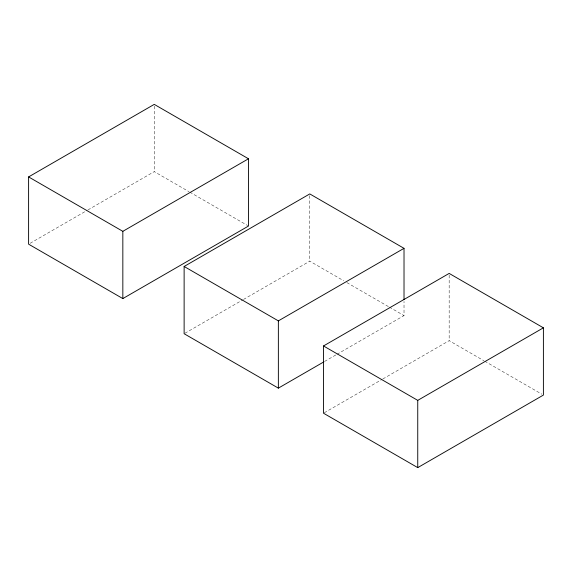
<?xml version="1.0" encoding="UTF-8"?>
<svg xmlns="http://www.w3.org/2000/svg" width="572" height="572" viewBox="0 0 572 572"><rect width="100%" height="100%" fill="white"/><g stroke="black" fill="none" stroke-linecap="round" stroke-linejoin="round"><path stroke-width="0.43" stroke-dasharray="2.86 2.15" d="M30.144 243.286L87.187 210.353M87.959 209.903L154.254 171.629L189.01 191.699M184.899 333.283L242.714 299.9M243.486 299.456L309.781 261.182L343.765 280.802M324.617 361.433L336.186 354.754M336.951 354.311L404.018 315.587L404.018 301.43M324.281 412.769L382.096 379.393M382.868 378.95L449.163 340.669L483.919 360.739M484.691 361.189L541.856 394.187M346.861 282.589L388.567 306.671M389.346 307.114L404.018 315.587M189.782 192.142L247.719 225.59M449.163 275.189L449.163 340.669M309.781 195.695L309.781 261.182M154.254 106.142L154.254 171.629"/><path stroke-width="0.86" d="M28.6 176.92L154.254 104.376L248.491 158.78L248.491 226.04L122.837 298.584L28.6 244.172L28.6 176.92L122.837 231.331L248.491 158.78M323.845 361.876L278.364 388.131L184.127 333.726L184.127 266.473L309.781 193.922L404.018 248.334L404.018 299.656M184.127 266.473L278.364 320.878L404.018 248.334M323.509 345.96L449.163 273.416L543.4 327.827L543.4 395.08L417.746 467.624L323.509 413.22L323.509 345.96L417.746 400.371L543.4 327.827M417.746 400.371L417.746 467.624M278.364 320.878L278.364 388.131M122.837 231.331L122.837 298.584"/></g></svg>
